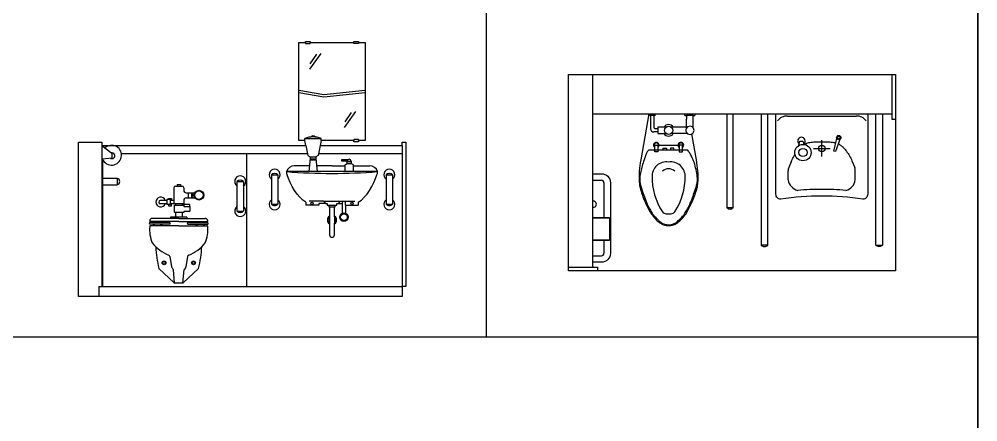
# Model space of a CAD drawing. Header units: inches. Extents: x -1249499 to 290957, y -589671 to 1013543.
# Drawn here: x -1156339 to -1150488, y 289283 to 291736 of the extents above; entities that cross this region are included whole.
import ezdxf

# ---------------------------------------------------------------- set-up
doc = ezdxf.new("R2010")
doc.units = ezdxf.units.IN
doc.header["$MEASUREMENT"] = 0

# ---------------------------------------------------------------- blocks, each defined once
blk = doc.blocks.new('A$C7D0B75E1')
for p, q in [((1477.5, 1480.3), (1408.3, 1384.3)), ((1450.7, 1475.3), (1410.9, 1417.5)), ((1690, 1125.7), (1620.8, 1029.7)), ((1663.2, 1120.7), (1623.4, 1062.9)), ((141, 940.5), (141, 920)), ((1380.7, 961.2), (1480.7, 961.2)), ((1380.7, 950), (1380.7, 961.2)), ((1480.7, 950), (1480.7, 961.2)), ((141, 920), (141, 60)), ((1974, 920), (1974, 60)), ((146, 836), (146, 60)), ((260.8, 870), (1396.6, 870)), ((1024, 870), (1024, 60)), ((1413.7, 849.8), (1447.7, 849.8)), ((1413.7, 837.2), (1447.7, 837.2)), ((1413.7, 832.4), (1447.7, 832.4)), ((1464.8, 870), (1974, 870)), ((1408.8, 795), (1316, 795)), ((1546, 795), (1452.6, 795)), ((1546, 795), (1625.3, 795)), ((1677.5, 795), (1776, 795)), ((146, 720), (236, 720)), ((236, 720), (236, 680)), ((1176, 741), (1216, 741)), ((1176, 741), (1176, 561)), ((1216, 741), (1216, 561)), ((1823.7, 760), (1268.3, 760)), ((1876, 741), (1916, 741)), ((1876, 741), (1876, 561)), ((1916, 741), (1916, 561)), ((146, 680), (236, 680)), ((581, 661.8), (581, 564.8)), ((591, 671.8), (631, 671.8)), ((601, 680.8), (621, 680.8)), ((601, 680.8), (601, 671.8)), ((621, 680.8), (621, 671.8)), ((641, 661.8), (641, 646)), ((966, 700), (1006, 700)), ((966, 700), (966, 520)), ((1006, 700), (1006, 520)), ((558.8, 589.8), (537.6, 589.8)), ((537.6, 589.8), (537.6, 559.8)), ((558.8, 589.8), (558.8, 559.8)), ((641, 585.2), (641, 564.8)), ((656, 631), (708, 631)), ((656, 600.2), (709.1, 600.2)), ((668, 631), (668, 600.2)), ((688.7, 631), (688.7, 600.2)), ((694.3, 631), (694.3, 600.2)), ((537.6, 584.8), (497.1, 584.8)), ((537.6, 564.8), (497.1, 564.8)), ((558.8, 559.8), (537.6, 559.8)), ((581, 584.8), (558.8, 584.8)), ((581, 564.8), (558.8, 564.8)), ((641, 564.8), (581, 564.8)), ((591, 564.8), (591, 554.8)), ((631, 564.8), (631, 554.8)), ((1176, 561), (1216, 561)), ((1386, 573.2), (1386, 555)), ((1466, 555), (1386, 555)), ((1494.5, 579.7), (1405.8, 579.7)), ((1466, 565), (1466, 555)), ((1506, 565), (1466, 565)), ((1494.5, 579.7), (1597.5, 579.7)), ((1494.5, 579.7), (1506, 565)), ((1506, 565), (1516, 565)), ((1516, 565), (1516, 555)), ((1516, 555), (1526, 555)), ((1526, 555), (1566, 555)), ((1526, 555), (1526, 545)), ((1526, 545), (1531, 545)), ((1531, 545), (1561, 545)), ((1531, 545), (1531, 485)), ((1561, 485), (1561, 545)), ((1561, 545), (1566, 545)), ((1566, 545), (1566, 555)), ((1566, 555), (1576, 555)), ((1576, 555), (1576, 565)), ((1576, 565), (1586, 565)), ((1586, 565), (1597.5, 579.7)), ((1586, 565), (1608.9, 565)), ((1597.5, 579.7), (1686.2, 579.7)), ((1608.9, 579.7), (1608.9, 506)), ((1628.9, 555), (1628.9, 579.7)), ((1628.9, 555), (1706, 555)), ((1628.9, 555), (1628.9, 506)), ((1706, 573.2), (1706, 555)), ((1876, 561), (1916, 561)), ((611, 475.3), (448.6, 475.3)), ((661, 481.6), (561, 481.6)), ((561, 481.6), (561, 475.3)), ((591, 511.4), (591, 481.6)), ((611, 475.3), (772.5, 475.3)), ((631, 511.4), (631, 481.6)), ((661, 481.6), (661, 475.3)), ((966, 520), (1006, 520)), ((1531, 485), (1531, 445)), ((1561, 485), (1561, 445)), ((430.6, 443.3), (430.6, 444.3)), ((433.6, 458.3), (433.6, 460.3)), ((556.3, 440.3), (433.6, 440.3)), ((611, 455.3), (436.6, 455.3)), ((553.3, 450.3), (436.6, 450.3)), ((611, 430.3), (438.6, 430.3)), ((454.4, 455.3), (454.4, 450.3)), ((454.4, 440.3), (454.4, 430.3)), ((461.1, 455.3), (461.1, 450.3)), ((461.1, 440.3), (461.1, 430.3)), ((500.1, 440.3), (500.1, 430.3)), ((506.8, 440.3), (506.8, 430.3)), ((559.3, 443.3), (559.3, 444.3)), ((611, 455.3), (784.5, 455.3)), ((611, 430.3), (782.4, 430.3)), ((662.6, 443.3), (662.6, 444.3)), ((665.6, 440.3), (787.5, 440.3)), ((668.6, 450.3), (784.5, 450.3)), ((715.1, 440.3), (715.1, 430.3)), ((721.8, 440.3), (721.8, 430.3)), ((759.9, 455.3), (759.9, 450.3)), ((759.9, 440.3), (759.9, 430.3)), ((766.6, 455.3), (766.6, 450.3)), ((766.6, 440.3), (766.6, 430.3)), ((787.5, 458.3), (787.5, 460.3)), ((790.5, 443.3), (790.5, 444.3)), ((1531, 445), (1531, 375)), ((1561, 375), (1561, 445)), ((557, 241.9), (567.1, 179.6)), ((664.4, 241.9), (654.9, 179.6)), ((489.9, 170.7), (583.4, 82.8)), ((569.7, 172.9), (575.6, 166.4)), ((585.8, 82.8), (578.1, 160.7)), ((636.2, 82.8), (643.9, 160.7)), ((732, 170.7), (638.5, 82.8)), ((652.3, 172.9), (646.4, 166.4)), ((123.2, 60), (1974, 60)), ((123.2, 60), (123.2, 0)), ((583.4, 82.8), (638.5, 82.8))]:
    blk.add_line(p, q)
for points in [[(141, 920), (1386.7, 920), (1380.7, 950), (1344, 950), (1344, 1253.8), (1344, 1546.1), (1385.2, 1546.1), (1385.2, 1552.9), (1413.7, 1552.9), (1413.7, 1546.1), (1678.3, 1546.1), (1678.3, 1552.9), (1706.8, 1552.9), (1706.8, 1546.1), (1748, 1546.1), (1748, 1253.8), (1748, 950), (1706.8, 950), (1706.8, 942.2), (1678.3, 942.2), (1678.3, 950), (1480.7, 950), (1474.7, 920), (1974, 920), (1974, 940.5), (1996, 940.5), (1996, 60), (1974, 60), (1974, 0), (0, 0), (0, 940.5), (141, 940.5)], [(1385.2, 1546.1), (1385.2, 1539.8), (1413.7, 1539.8), (1413.7, 1546.1)], [(1706.8, 1546.1), (1706.8, 1539.8), (1678.3, 1539.8), (1678.3, 1546.1)], [(1748, 1253.8), (1496.6, 1227.9), (1344, 1253.8)], [(1344, 1242.4), (1496.6, 1216.5), (1748, 1242.4)], [(1706.8, 950), (1706.8, 955.3), (1678.3, 955.3), (1678.3, 950)], [(141, 920), (201.9, 872.2), (201.9, 841.7), (146, 836)], [(1386.7, 920), (1398.9, 858.5), (1413.7, 849.8), (1413.7, 839.8), (1405, 760)], [(1474.7, 920), (1462.5, 858.5), (1447.7, 849.8), (1447.7, 839.8), (1456.4, 760)], [(1639.2, 823.3), (1605.7, 823.3), (1605.7, 833.3), (1644.8, 833.3)], [(1639.2, 809.3), (1639.2, 823.3), (1662.7, 823.3), (1662.7, 809.3)], [(1625.3, 760), (1625.3, 800.6), (1639.2, 809.3), (1663.6, 809.3)], [(1677.5, 760), (1677.5, 800.6), (1663.6, 809.3), (1639.2, 809.3)], [(1386, 573.2), (1367, 586.4), (1349.1, 603.5), (1332.4, 623.5), (1317.1, 645.6), (1303.4, 669.2), (1291.4, 693.3), (1281.3, 717.2), (1273.3, 740)], [(1706, 573.2), (1725, 586.4), (1742.9, 603.5), (1759.6, 623.5), (1774.9, 645.6), (1788.6, 669.2), (1800.6, 693.3), (1810.7, 717.2), (1818.7, 740)], [(548.2, 589.8), (548.2, 597), (567.5, 597), (567.5, 584.8)], [(548.2, 559.8), (548.2, 552.6), (567.5, 552.6), (567.5, 564.8)]]:
    blk.add_lwpolyline(points)
for points in [[(584, 554.8), (642.6, 554.8), (642.6, 546.8), (679.4, 546.8), (679.4, 522.3, -0.414214), (674.4, 517.3), (642.2, 517.3), (642.2, 511.4), (589, 511.4, -0.414214), (584, 516.4), (584, 554.8)], [(679.4, 546.8), (679.4, 555.3, 0.414214), (674.4, 560.3), (631, 560.3)], [(732, 170.7, 0.052809), (750.9, 302, 0.052809)]]:
    blk.add_lwpolyline(points, format="xyb")
for centre, radius in [((733.8, 616.5), 29.6), ((733.8, 616.5), 25.6), ((1424.1, 565.9), 7.09), ((1667.9, 565.9), 7.09), ((1618.9, 482.4), 25.6), ((1618.9, 482.4), 20.6), ((520.8, 204), 11.5), ((520.8, 204), 8.54), ((701.1, 204), 11.5), ((701.1, 204), 8.54)]:
    blk.add_circle(centre, radius)
for centre, radius, start, end in [((1430.7, 845.9), 125.7, 66.55229, 113.44771), ((1429.9, 964.7), 13.9, 27.17616, 153.60332), ((201.3, 860), 60.3, 203.42017, 132.38803), ((201.9, 856.9), 18.1, 242.76524, 100.33059), ((1651, 823.3), 11.7, 0, 180), ((1196, 741), 33.7, 306.45886, 233.54114), ((1316, 745), 50, 90, 162.5424), ((1776, 745), 50, 17.4576, 90), ((1896, 741), 33.7, 306.45886, 233.54114), ((229.5, 700), 21, 288.10094, 71.89906), ((986, 700), 33.7, 306.45886, 233.54114), ((986, 680), 28.3, 45, 135), ((1196, 721), 28.3, 45, 135), ((1298.1, 755.5), 30.1, 171.41638, 194.03624), ((1546, 4312.8), 3563.7, 265.53074, 274.46926), ((1287.1, 752.8), 18.8, 194.03624, 222.80812), ((1804.9, 752.8), 18.8, 317.19188, 345.96376), ((1793.9, 755.5), 30.1, 345.96376, 8.58362), ((1896, 721), 28.3, 45, 135), ((591, 661.8), 10, 90, 180), ((631, 661.8), 10, 0, 90), ((656, 646), 15, 180, 270), ((500.6, 574.8), 29.2, 20.0584, 339.9416), ((656, 585.2), 15, 90, 180), ((1196, 561), 33.7, 126.45886, 53.54114), ((1896, 561), 33.7, 126.45886, 53.54114), ((498.5, 574.8), 10.1, 97.64053, 262.35947), ((986, 520), 33.7, 126.45886, 53.54114), ((1196, 581), 28.3, 225, 315), ((1896, 581), 28.3, 225, 315), ((448.6, 460.3), 15, 90, 180), ((772.5, 460.3), 15, 0, 90), ((986, 540), 28.3, 225, 315), ((1546, 465), 28, 122.39237, 237.60763), ((1546, 465), 25, 126.8699, 233.1301), ((1546, 465), 28, 302.39237, 57.60763), ((1546, 465), 25, 306.8699, 53.1301), ((436.6, 444.3), 6, 90, 180), ((433.6, 443.3), 3, 180, 270), ((642.4, 405.7), 209.6, 174.67089, 202.5706), ((436.6, 458.3), 3, 180, 270), ((438.6, 425.3), 5, 90, 181.46928), ((553.3, 444.3), 6, 360, 90), ((556.3, 443.3), 3, 270, 0), ((668.6, 444.3), 6, 90, 180), ((665.6, 443.3), 3, 180, 270), ((578.7, 405.7), 209.6, 337.4294, 5.32911), ((782.4, 425.3), 5, 358.53072, 90), ((784.5, 458.3), 3, 270, 0), ((784.5, 444.3), 6, 360, 90), ((787.5, 443.3), 3, 270, 0), ((1546, 375), 15, 180, 0), ((637.2, 477.4), 242.2, 218.92896, 249.02789), ((1100.3, 325.4), 629.8, 182.19828, 194.22316), ((584.5, 476), 240.8, 291.21365, 321.24725), ((547, 241.9), 10, 0, 73.41748), ((674.4, 241.9), 10, 106.58252, 180), ((577.1, 179.6), 10, 180, 222.20151), ((644.9, 179.6), 10, 317.79849, 0), ((568.2, 159.7), 10, 5.6416, 42.20151), ((653.8, 159.7), 10, 137.79849, 174.3584)]:
    blk.add_arc(centre, radius, start, end)
blk = doc.blocks.new('A$C322C22C0')
for p, q in [((146, 1196), (146, 22)), ((1974, 1196), (1974, 924.2)), ((1996, 1196), (1996, 924.2)), ((146, 956), (1974, 956)), ((499.4, 946), (490.8, 946)), ((494.4, 956), (499.4, 946)), ((524.5, 946), (499.4, 946)), ((500.8, 946), (500.8, 866)), ((520.8, 946), (520.8, 876)), ((524.5, 946), (529.5, 956)), ((530.8, 946), (524.5, 946)), ((706, 956), (711, 946)), ((711, 946), (721, 946)), ((721, 946), (721, 924.7)), ((761, 946), (721, 946)), ((1336, 943.1), (1756, 943.1)), ((721, 871), (721, 924.7)), ((1974, 924.2), (1996, 924.2)), ((546, 846), (520.8, 846)), ((546, 866), (530.8, 866)), ((596, 876), (546, 876)), ((546, 876), (546, 836)), ((546, 836), (596, 836)), ((726, 876), (626, 876)), ((726, 836), (626, 836)), ((526, 766), (546, 766)), ((526, 726), (526, 766)), ((546, 766), (676, 766)), ((546, 766), (546, 726)), ((696, 766), (676, 766)), ((676, 766), (676, 726)), ((696, 726), (696, 766)), ((1406.2, 765.7), (1412.7, 791)), ((1412.7, 791), (1430.7, 791)), ((1430.7, 791), (1439.1, 770)), ((1436.5, 768.5), (1440.6, 770.9)), ((1440.6, 770.9), (1444.9, 773.3)), ((1444.9, 773.3), (1449.6, 775.6)), ((1449.6, 775.6), (1454.8, 777.7)), ((1454.8, 777.7), (1460.4, 779.6)), ((1460.4, 779.6), (1466.7, 781.3)), ((1466.7, 781.3), (1473.5, 782.7)), ((1473.5, 782.7), (1481, 783.8)), ((1481, 783.8), (1489.2, 784.6)), ((1489.2, 784.6), (1497.8, 785.2)), ((1497.8, 785.2), (1506.9, 785.6)), ((1506.9, 785.6), (1516.4, 785.8)), ((1516.4, 785.8), (1526.1, 785.9)), ((1526.1, 785.9), (1536, 786)), ((1536, 786), (1546, 786)), ((1546, 696), (1546, 796)), ((1546, 786), (1556, 786)), ((1556, 786), (1565.9, 785.9)), ((1565.9, 785.9), (1575.6, 785.8)), ((1575.6, 785.8), (1585.1, 785.6)), ((1585.1, 785.6), (1594.2, 785.2)), ((1594.2, 785.2), (1602.8, 784.6)), ((1602.8, 784.6), (1611, 783.8)), ((1611, 783.8), (1618.5, 782.7)), ((1618.5, 782.7), (1625.3, 781.3)), ((1619.7, 729.5), (1637, 806.9)), ((1625.3, 781.3), (1630.9, 779.8)), ((1656.2, 801.3), (1629.3, 726.7)), ((1646.3, 773.7), (1647.1, 773.3)), ((1647.1, 773.3), (1651.4, 770.9)), ((1651.4, 770.9), (1655.5, 768.5)), ((1655.5, 768.5), (1659.3, 766)), ((1659.3, 766), (1663, 763.5)), ((1663, 763.5), (1666.6, 760.9)), ((1666.6, 760.9), (1670.1, 758.1)), ((726, 736), (496, 736)), ((546, 726), (526, 726)), ((578.4, 747.9), (598.4, 747.9)), ((578.4, 736), (578.4, 747.9)), ((598.4, 747.9), (598.4, 736)), ((643.6, 747.9), (623.6, 747.9)), ((623.6, 747.9), (623.6, 736)), ((643.6, 736), (643.6, 747.9)), ((676, 726), (696, 726)), ((1377.4, 700.9), (1381.7, 708.1)), ((1496, 746), (1596, 746)), ((1629.3, 726.7), (1619.7, 729.5)), ((1670.1, 758.1), (1673.6, 755.2)), ((1673.6, 755.2), (1677.1, 751.9)), ((1677.1, 751.9), (1680.8, 748.2)), ((1680.8, 748.2), (1684.5, 744)), ((1684.5, 744), (1688.5, 739.3)), ((1688.5, 739.3), (1692.7, 734)), ((1692.7, 734), (1697, 728.2)), ((1697, 728.2), (1701.4, 721.9)), ((1701.4, 721.9), (1705.9, 715.2)), ((1705.9, 715.2), (1710.3, 708.1)), ((1710.3, 708.1), (1714.6, 700.9)), ((1358.9, 664.4), (1344.4, 628.8)), ((1358.9, 664.4), (1362.4, 671)), ((1362.4, 671), (1365.7, 678.5)), ((1365.7, 678.5), (1369.3, 686)), ((1369.3, 686), (1373.2, 693.5)), ((1373.2, 693.5), (1377.4, 700.9)), ((1714.6, 700.9), (1718.8, 693.5)), ((1718.8, 693.5), (1722.7, 686)), ((1722.7, 686), (1726.3, 678.5)), ((1726.3, 678.5), (1729.6, 671.1)), ((1729.6, 671.1), (1746.8, 628.8)), ((1340.7, 553.8), (1340.7, 609.9)), ((1750.4, 553.8), (1750.4, 609.9)), ((146, 552), (201, 552)), ((216, 537), (216, 326)), ((1006, 384.8), (966, 384.8)), ((146, 326), (251, 326)), ((146, 323), (251, 323)), ((251, 326), (251, 186)), ((596.7, 347.8), (625.3, 347.8)), ((146, 189), (251, 189)), ((146, 186), (251, 186)), ((216, 186), (216, 107)), ((1216, 156), (1176, 156)), ((1876, 156), (1916, 156)), ((146, 92), (201, 92)), ((0, 22), (178, 22)), ((178, 22), (178, 0))]:
    blk.add_line(p, q)
blk.add_lwpolyline([(1996, 1196), (1996, 0), (0, 0), (0, 1196)], close=True)
for points in [[(490.6, 956), (441, 676, 0.022182), (432.3, 607.8, 0.0294), (431, 556, 0.029565), (434.3, 520.3, 0.035314), (441, 491, 0.006976), (444.9, 478.9, 0.004694), (451, 461, 0.019426), (467.2, 420.4, 0.015468), (491, 371, 0.040875), (509.9, 341, 0.036447), (536, 311, 0.04843), (560.7, 290.8, 0.068612), (581, 281, 0.037226), (596.6, 277.2, 0.041311), (611, 276, 0.041311), (625.4, 277.2, 0.037226), (641, 281, 0.068612), (661.3, 290.8, 0.04843), (686, 311, 0.036447), (712.1, 341, 0.040875), (731, 371, 0.015468), (754.8, 420.4, 0.019426), (771, 461, 0.004694), (777.1, 478.9, 0.006976), (781, 491, 0.035314), (787.7, 520.3, 0.029565), (791, 556, 0.0294), (789.7, 607.8, 0.022182), (781, 676), (753.1, 834.1, 0.455372), (761, 871), (761, 946), (771, 946), (776, 956)], [(966, 956), (966, 384.8, 0.414214), (1006, 384.8), (1006, 956)], [(1176, 956), (1176, 156, 0.414214), (1216, 156), (1216, 956)], [(1826, 956), (1826, 656), (1826, 466, -0.414214), (1796, 436, 0.045415), (1546, 456, 0.045415), (1296, 436, -0.414214), (1266, 466), (1266, 656), (1266, 956)], [(1916, 956), (1916, 156, -0.414214), (1876, 156), (1876, 956)], [(146, 592), (201, 592, -0.414214), (256, 537), (256, 107, -0.414214), (201, 52), (146, 52)]]:
    blk.add_lwpolyline(points, format="xyb")
for centre, radius in [((611, 856), 25), ((1649, 812.3), 13.1), ((1649, 812.3), 8.11), ((1430.7, 720.8), 50), ((1546, 746), 20), ((1430.7, 720.8), 25)]:
    blk.add_circle(centre, radius)
for centre, radius, start, end in [((1332.7, 874.8), 68.4, 87.20509, 145.92501), ((1759.3, 874.8), 68.4, 34.07499, 92.79491), ((611, 856), 35, 34.8499, 145.1501), ((741, 856), 25, 36.8699, 298.93716), ((520.8, 866), 20, 180, 270), ((530.8, 876), 10, 180, 270), ((611, 856), 35, 214.8499, 325.1501), ((536, 766), 17, 306.03188, 233.96812), ((536, 766), 13, 320.28486, 219.71514), ((686, 766), 17, 306.03188, 233.96812), ((686, 766), 13, 320.28486, 219.71514), ((1421.7, 791), 22.9, 313.15246, 233.24517), ((741.9, 597.2), 291.3, 155.9278, 159.44395), ((526, 693.7), 54.8, 135, 155.9278), ((496, 723.7), 12.3, 90, 135), ((726, 732.5), 3.54, 36.8699, 90), ((589.3, 629.9), 174.4, 29.56748, 36.8699), ((328.1, 481.7), 474.7, 26.56505, 29.56748), ((1472.9, 346.6), 1064.2, 161.97138, 164.0546), ((997, 501.6), 563.7, 159.44395, 161.97138), ((596.8, 576.3), 87.1, 80.62591, 183.52345), ((625.2, 576.3), 87.1, 356.47655, 99.37409), ((481.9, 558.6), 302.8, 22.80534, 26.56505), ((545, 585.2), 234.4, 15.9454, 22.80534), ((194.2, 484.9), 599.2, 11.65654, 15.9454), ((678.5, 548.6), 244.3, 166.41664, 175.60129), ((1245.7, 411.6), 827.8, 164.0546, 166.41664), ((610.8, 568.4), 53.7, 45, 135), ((450.8, 537.9), 337.2, 4.39871, 11.65654), ((1390.7, 609.9), 50, 157.87021, 180), ((1700.4, 609.9), 50, 0, 22.12979), ((201, 537), 15, 0, 90), ((545.6, 558.8), 111.1, 175.60129, 189.24013), ((656.1, 576.8), 223, 189.24013, 195.9454), ((900.5, 572.6), 390.7, 179.08459, 213.18866), ((321.5, 572.6), 390.7, 326.81134, 0.91541), ((565.9, 576.8), 223, 344.0546, 350.75987), ((691.4, 556.4), 95.8, 350.75987, 4.39871), ((1417.4, 565.3), 77.6, 188.4991, 256.16393), ((1674.6, 564.3), 76.6, 284.05005, 352.15112), ((1131.4, 712.6), 717.3, 195.9454, 199.683), ((2239, 1108.8), 1893.6, 199.683, 201.03751), ((-1017, 1108.8), 1893.6, 338.96249, 340.317), ((90.6, 712.6), 717.3, 340.317, 344.0546), ((1530.9, -927.3), 1423.4, 89.37328, 95.32189), ((1561.1, -927.3), 1423.4, 84.67811, 90.62672), ((151.6, 406), 18.9, 252.8222, 107.1778), ((1017.8, 639.1), 585.2, 201.03751, 203.4742), ((204.2, 639.1), 585.2, 336.5258, 338.96249), ((832.4, 558.6), 383.1, 203.4742, 208.61046), ((726.1, 500.6), 262, 208.61046, 214.8227), ((651.6, 448.8), 171.3, 214.8227, 220.60129), ((596.7, 377.8), 30, 219.4218, 270), ((625.3, 377.8), 30, 270, 320.5782), ((591.3, 431.8), 144.4, 319.39871, 325.96876), ((443.6, 531.6), 322.6, 325.96876, 331.38954), ((411.4, 549.1), 359.3, 331.38954, 336.5258), ((884.8, 648.7), 478.4, 220.60129, 224.05822), ((683, 453.4), 197.7, 224.05822, 230.19443), ((647.7, 411), 142.4, 230.19443, 237.42499), ((604.2, 369), 90.8, 293.94465, 306.8699), ((542.9, 450.7), 192.9, 306.8699, 315.72583), ((350.4, 638.3), 461.7, 315.72583, 319.39871), ((600, 336.4), 53.8, 237.42499, 255.96376), ((612.5, 386.5), 105.5, 255.96376, 269.17788), ((612.4, 380.7), 99.7, 269.17788, 279.46232), ((620.5, 332.1), 50.4, 279.46232, 293.94465), ((201, 107), 15, 270, 0)]:
    blk.add_arc(centre, radius, start, end)

msp = doc.modelspace()

# ---------------------------------------------------------------- linework, layer by layer
at = {"color": 6}
for p, q in [((-1150488.5, 268836.6), (-1150488.5, 320622.1)), ((-1150488.5, 319998), (-1150488.5, 268836.6))]:
    msp.add_line(p, q, dxfattribs=at)
at = {"color": 2}
for p, q in [((-1150488.5, 290801), (-1150488.5, 295801)), ((-1153488.5, 291801), (-1153488.5, 289801)), ((-1150488.5, 290801), (-1150488.5, 289801)), ((-1160488.5, 289801), (-1150488.5, 289801))]:
    msp.add_line(p, q, dxfattribs=at)

# ---------------------------------------------------------------- block references
for name, p in [('A$C7D0B75E1', (-1155975.5, 290047.5)), ('A$C322C22C0', (-1152986.5, 290203))]:
    msp.add_blockref(name, p)

doc.saveas('drawing.dxf')
